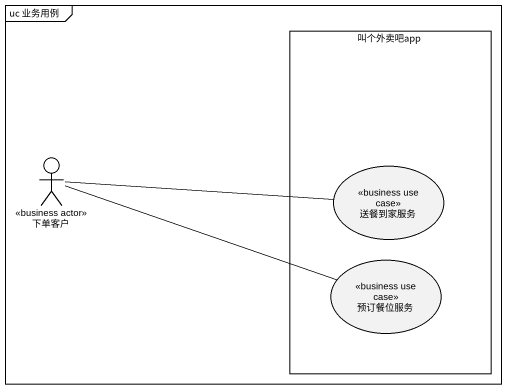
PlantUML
@startuml
mainframe uc 业务用例
rectangle 叫个外卖吧app {
  usecase 送餐到家服务 <<business use case>>
  usecase 预订餐位服务 <<business use case>>
}
actor 下单客户 <<business actor>>
下单客户 -right- 送餐到家服务
下单客户 -right- 预订餐位服务
@enduml
